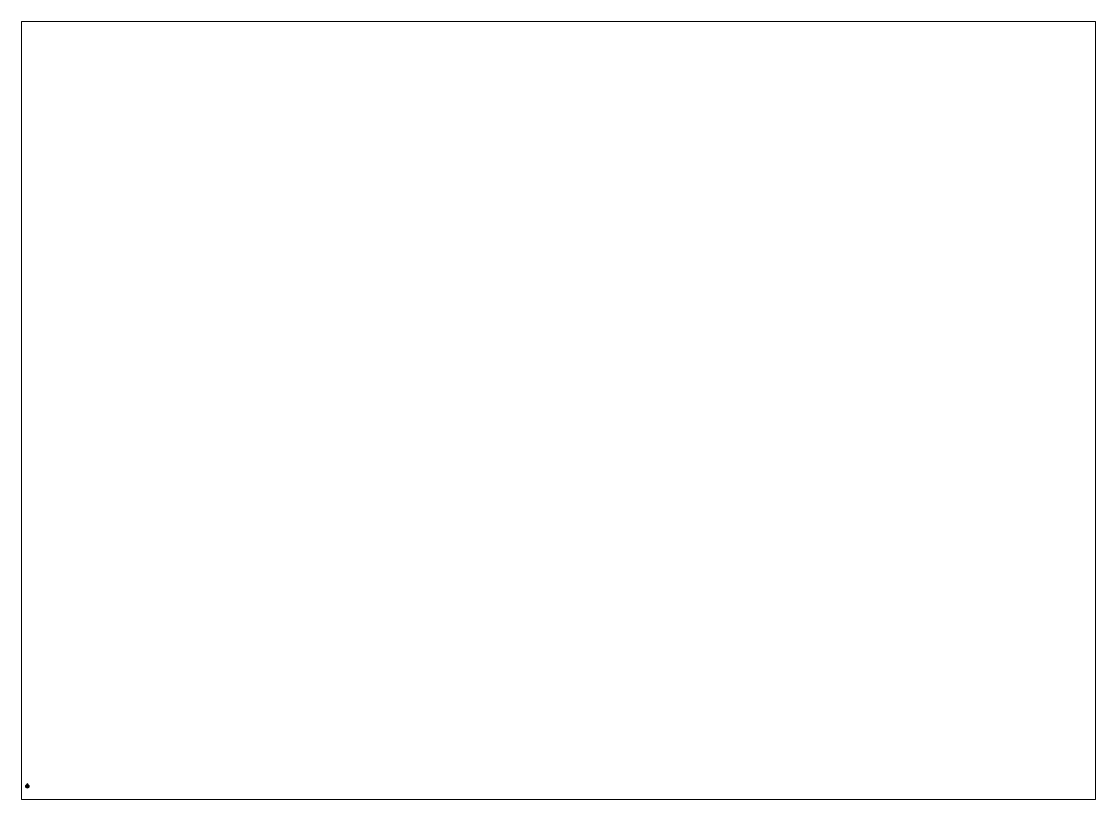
# Paper-space layout 'Layout1' of a CAD drawing. Extents: x 28 to 251, y 20 to 181.
# The model-space entities are those that its viewports show. They can reach past a viewport. Long polylines and large blocks are cut down to what shows.
import ezdxf

# ---------------------------------------------------------------- set-up
doc = ezdxf.new("R2010")
doc.units = 0
doc.layers.get('0').update_dxf_attribs({"linetype": 'CONTINUOUS'})
doc.layers.add('TURRET', color=2, linetype='CONTINUOUS')

msp = doc.modelspace()

# ---------------------------------------------------------------- linework, layer by layer
at = {"layer": 'TURRET'}
for points in [[(-0.55, 0.31), (-0.63, 0), (-0.63, 0, 0.05), (-0.55, 0.31, 0.05)], [(-0.55, 0.31, 0.05), (-0.63, 0, 0.05), (-0.07, -0.21, 0.05), (-0.07, 0.23, 0.05)], [(-0.63, 0), (-0.55, -0.32), (-0.55, -0.32, 0.05), (-0.63, 0, 0.05)], [(-0.63, 0, 0.05), (-0.55, -0.32, 0.05), (-0.07, -0.21, 0.05)], [(-0.54, -0.02, 0.3), (-0.43, 0.25, 0.3), (-0.54, 0.2, 0.3), (-0.59, 0.09, 0.3)], [(-0.54, 0.2, 0.28), (-0.59, 0.09, 0.28), (-0.59, 0.09, 0.3), (-0.54, 0.2, 0.3)], [(-0.59, 0.09, 0.28), (-0.54, -0.02, 0.28), (-0.54, -0.02, 0.3), (-0.59, 0.09, 0.3)], [(-0.32, 0.55), (-0.55, 0.31), (-0.55, 0.31, 0.05), (-0.32, 0.55, 0.05)], [(-0.32, 0.55, 0.05), (-0.55, 0.31, 0.05), (-0.07, 0.23, 0.05)], [(-0.43, 0.25, 0.28), (-0.54, 0.2, 0.28), (-0.54, 0.2, 0.3), (-0.43, 0.25, 0.3)], [(-0.43, -0.07, 0.3), (-0.32, 0.2, 0.3), (-0.43, 0.25, 0.3), (-0.54, -0.02, 0.3)], [(-0.43, 0.11, 0.05), (-0.45, 0.09, 0.05), (-0.45, 0.09, 0.28), (-0.43, 0.11, 0.28)], [(-0.45, 0.09, 0.05), (-0.43, 0.07, 0.05), (-0.43, 0.07, 0.28), (-0.45, 0.09, 0.28)], [(-0.32, 0.2, 0.28), (-0.43, 0.25, 0.28), (-0.43, 0.25, 0.3), (-0.32, 0.2, 0.3)], [(-0.32, -0.02, 0.3), (-0.27, 0.09, 0.3), (-0.32, 0.2, 0.3), (-0.43, -0.07, 0.3)], [(-0.41, 0.09, 0.05), (-0.43, 0.11, 0.05), (-0.43, 0.11, 0.28), (-0.41, 0.09, 0.28)], [(-0.43, 0.07, 0.05), (-0.41, 0.09, 0.05), (-0.41, 0.09, 0.28), (-0.43, 0.07, 0.28)], [(0, 0.63), (-0.32, 0.55), (-0.32, 0.55, 0.05), (0, 0.63, 0.05)], [(0, 0.63, 0.05), (-0.32, 0.55, 0.05), (-0.07, 0.23, 0.05)], [(-0.27, 0.09, 0.28), (-0.32, 0.2, 0.28), (-0.32, 0.2, 0.3), (-0.27, 0.09, 0.3)], [(-0.32, -0.02, 0.28), (-0.27, 0.09, 0.28), (-0.27, 0.09, 0.3), (-0.32, -0.02, 0.3)], [(-0.16, 0.16, 0.75), (-0.16, 0.16, 0.57), (-0.16, 0.01, 0.57), (-0.16, 0.01, 0.75)], [(-0.06, 0.16, 0.75), (-0.06, 0.16, 0.57), (-0.16, 0.16, 0.57), (-0.16, 0.16, 0.75)], [(-0.16, 0.01, 0.57), (-0.16, 0.16, 0.57), (-0.06, 0.16, 0.57), (-0.06, 0.01, 0.57)], [(-0.06, 0.01, 0.75), (-0.06, 0.16, 0.75), (-0.16, 0.16, 0.75), (-0.16, 0.01, 0.75)], [(-0.15, 0.12, 0.47), (-0.16, 0.08, 0.47), (-0.16, 0.08, 0.57), (-0.15, 0.12, 0.57)], [(-0.16, 0.08, 0.47), (-0.15, 0.04, 0.47), (-0.15, 0.04, 0.57), (-0.16, 0.08, 0.57)], [(-0.16, 0.01, 0.75), (-0.16, 0.01, 0.57), (-0.06, 0.01, 0.57), (-0.06, 0.01, 0.75)], [(-0.11, 0.13, 0.47), (-0.15, 0.12, 0.47), (-0.15, 0.12, 0.57), (-0.11, 0.13, 0.57)], [(-0.15, -0.21, 0.53), (-0.14, -0.22, 0.56), (-0.14, 0.05, 0.56), (-0.15, 0.06, 0.53)], [(-0.14, -0.22, 0.5), (-0.15, -0.21, 0.53), (-0.15, 0.06, 0.53), (-0.14, 0.05, 0.5)], [(-0.15, 0.04, 0.47), (-0.11, 0.03, 0.47), (-0.11, 0.03, 0.57), (-0.15, 0.04, 0.57)], [(-0.14, 0.16, 0.7), (-0.13, 0.16, 0.72), (-0.13, 0.18, 0.72), (-0.14, 0.18, 0.7)], [(-0.13, 0.16, 0.68), (-0.14, 0.16, 0.7), (-0.14, 0.18, 0.7), (-0.13, 0.18, 0.68)], [(-0.14, 0.16, 0.61), (-0.13, 0.16, 0.63), (-0.13, 0.18, 0.63), (-0.14, 0.18, 0.61)], [(-0.13, 0.16, 0.59), (-0.14, 0.16, 0.61), (-0.14, 0.18, 0.61), (-0.13, 0.18, 0.59)], [(-0.11, 0.18, 0.67), (-0.13, 0.18, 0.68), (-0.14, 0.18, 0.7), (-0.13, 0.18, 0.72)], [(-0.11, 0.18, 0.58), (-0.13, 0.18, 0.59), (-0.14, 0.18, 0.61), (-0.13, 0.18, 0.63)], [(-0.14, -0.22, 0.56), (-0.11, -0.25, 0.57), (-0.11, 0.03, 0.57), (-0.14, 0.05, 0.56)], [(-0.11, -0.25, 0.49), (-0.14, -0.22, 0.5), (-0.14, 0.05, 0.5), (-0.11, 0.03, 0.49)], [(-0.14, -0.02, 0.61), (-0.13, -0.02, 0.63), (-0.13, 0.01, 0.63), (-0.14, 0.01, 0.61)], [(-0.13, -0.02, 0.59), (-0.14, -0.02, 0.61), (-0.14, 0.01, 0.61), (-0.13, 0.01, 0.59)], [(-0.14, -0.02, 0.7), (-0.13, -0.02, 0.72), (-0.13, 0.01, 0.72), (-0.14, 0.01, 0.7)], [(-0.13, -0.02, 0.68), (-0.14, -0.02, 0.7), (-0.14, 0.01, 0.7), (-0.13, 0.01, 0.68)], [(-0.13, 0.16, 0.72), (-0.11, 0.16, 0.73), (-0.11, 0.18, 0.73), (-0.13, 0.18, 0.72)], [(-0.11, 0.16, 0.67), (-0.13, 0.16, 0.68), (-0.13, 0.18, 0.68), (-0.11, 0.18, 0.67)], [(-0.13, 0.16, 0.63), (-0.11, 0.16, 0.64), (-0.11, 0.18, 0.64), (-0.13, 0.18, 0.63)], [(-0.11, 0.16, 0.58), (-0.13, 0.16, 0.59), (-0.13, 0.18, 0.59), (-0.11, 0.18, 0.58)], [(-0.09, 0.18, 0.68), (-0.11, 0.18, 0.67), (-0.13, 0.18, 0.72), (-0.08, 0.18, 0.7)], [(-0.08, 0.18, 0.7), (-0.13, 0.18, 0.72), (-0.11, 0.18, 0.73), (-0.09, 0.18, 0.72)], [(-0.09, 0.18, 0.59), (-0.11, 0.18, 0.58), (-0.13, 0.18, 0.63), (-0.08, 0.18, 0.61)], [(-0.08, 0.18, 0.61), (-0.13, 0.18, 0.63), (-0.11, 0.18, 0.64), (-0.09, 0.18, 0.63)], [(-0.13, -0.02, 0.63), (-0.11, -0.02, 0.64), (-0.11, 0.01, 0.64), (-0.13, 0.01, 0.63)], [(-0.11, -0.02, 0.58), (-0.13, -0.02, 0.59), (-0.13, 0.01, 0.59), (-0.11, 0.01, 0.58)], [(-0.13, -0.02, 0.72), (-0.11, -0.02, 0.73), (-0.11, 0.01, 0.73), (-0.13, 0.01, 0.72)], [(-0.11, -0.02, 0.67), (-0.13, -0.02, 0.68), (-0.13, 0.01, 0.68), (-0.11, 0.01, 0.67)], [(-0.11, 0.16, 0.73), (-0.09, 0.16, 0.72), (-0.09, 0.18, 0.72), (-0.11, 0.18, 0.73)], [(-0.09, 0.16, 0.68), (-0.11, 0.16, 0.67), (-0.11, 0.18, 0.67), (-0.09, 0.18, 0.68)], [(-0.11, 0.16, 0.64), (-0.09, 0.16, 0.63), (-0.09, 0.18, 0.63), (-0.11, 0.18, 0.64)], [(-0.09, 0.16, 0.59), (-0.11, 0.16, 0.58), (-0.11, 0.18, 0.58), (-0.09, 0.18, 0.59)], [(-0.07, 0.12, 0.47), (-0.11, 0.13, 0.47), (-0.11, 0.13, 0.57), (-0.07, 0.12, 0.57)], [(-0.11, -0.25, 0.57), (-0.08, -0.22, 0.56), (-0.08, 0.05, 0.56), (-0.11, 0.03, 0.57)], [(-0.08, -0.22, 0.5), (-0.11, -0.25, 0.49), (-0.11, 0.03, 0.49), (-0.08, 0.05, 0.5)], [(-0.11, 0.03, 0.47), (-0.07, 0.04, 0.47), (-0.07, 0.04, 0.57), (-0.11, 0.03, 0.57)], [(-0.11, -0.02, 0.64), (-0.09, -0.02, 0.63), (-0.09, 0.01, 0.63), (-0.11, 0.01, 0.64)], [(-0.09, -0.02, 0.59), (-0.11, -0.02, 0.58), (-0.11, 0.01, 0.58), (-0.09, 0.01, 0.59)], [(-0.11, -0.02, 0.73), (-0.09, -0.02, 0.72), (-0.09, 0.01, 0.72), (-0.11, 0.01, 0.73)], [(-0.09, -0.02, 0.68), (-0.11, -0.02, 0.67), (-0.11, 0.01, 0.67), (-0.09, 0.01, 0.68)], [(-0.09, 0.16, 0.72), (-0.08, 0.16, 0.7), (-0.08, 0.18, 0.7), (-0.09, 0.18, 0.72)], [(-0.08, 0.16, 0.7), (-0.09, 0.16, 0.68), (-0.09, 0.18, 0.68), (-0.08, 0.18, 0.7)], [(-0.09, 0.16, 0.63), (-0.08, 0.16, 0.61), (-0.08, 0.18, 0.61), (-0.09, 0.18, 0.63)], [(-0.08, 0.16, 0.61), (-0.09, 0.16, 0.59), (-0.09, 0.18, 0.59), (-0.08, 0.18, 0.61)], [(-0.09, -0.02, 0.63), (-0.08, -0.02, 0.61), (-0.08, 0.01, 0.61), (-0.09, 0.01, 0.63)], [(-0.08, -0.02, 0.61), (-0.09, -0.02, 0.59), (-0.09, 0.01, 0.59), (-0.08, 0.01, 0.61)], [(-0.09, -0.02, 0.72), (-0.08, -0.02, 0.7), (-0.08, 0.01, 0.7), (-0.09, 0.01, 0.72)], [(-0.08, -0.02, 0.7), (-0.09, -0.02, 0.68), (-0.09, 0.01, 0.68), (-0.08, 0.01, 0.7)], [(-0.08, -0.22, 0.56), (-0.07, -0.21, 0.53), (-0.07, 0.06, 0.53), (-0.08, 0.05, 0.56)], [(-0.07, -0.21, 0.53), (-0.08, -0.22, 0.5), (-0.08, 0.05, 0.5), (-0.07, 0.06, 0.53)], [(0.31, 0.55, 0.05), (0, 0.63, 0.05), (-0.07, 0.23, 0.05), (0.07, 0.23, 0.05)], [(-0.07, 0.23, 0.05), (-0.07, 0.23, 0.05), (-0.07, -0.21, 0.05), (-0.07, -0.07, 0.3)], [(0.07, -0.07, 0.3), (0.07, 0.23, 0.05), (-0.07, 0.23, 0.05), (-0.07, -0.07, 0.3)], [(-0.07, 0.12, 0.87), (-0.07, -0.07, 0.6), (-0.07, -0.07, 0.75), (-0.07, 0.12, 0.87)], [(-0.05, 0.12, 0.87), (-0.05, -0.07, 0.6), (-0.07, -0.07, 0.6), (-0.07, 0.12, 0.87)], [(-0.07, 0.11, 0.9), (-0.07, 0.12, 0.87), (-0.07, 0.04, 0.87), (-0.07, 0.05, 0.9)], [(-0.07, 0.12, 0.87), (-0.07, -0.07, 0.75), (-0.07, -0.14, 0.75), (-0.07, 0.04, 0.87)], [(-0.07, 0.12, 0.87), (-0.07, 0.11, 0.9), (-0.05, 0.11, 0.9), (-0.05, 0.12, 0.87)], [(-0.06, 0.08, 0.47), (-0.07, 0.12, 0.47), (-0.07, 0.12, 0.57), (-0.06, 0.08, 0.57)], [(-0.07, 0.08, 0.91), (-0.07, 0.11, 0.9), (-0.07, 0.05, 0.9), (-0.07, 0.08, 0.91)], [(-0.07, 0.11, 0.9), (-0.07, 0.08, 0.91), (-0.05, 0.08, 0.91), (-0.05, 0.11, 0.9)], [(-0.07, 0.08, 0.91), (-0.07, 0.05, 0.9), (-0.05, 0.05, 0.9), (-0.05, 0.08, 0.91)], [(-0.07, 0.04, 0.47), (-0.06, 0.08, 0.47), (-0.06, 0.08, 0.57), (-0.07, 0.04, 0.57)], [(-0.07, 0.05, 0.9), (-0.07, 0.04, 0.87), (-0.05, 0.04, 0.87), (-0.05, 0.05, 0.9)], [(-0.07, 0.04, 0.87), (-0.07, -0.14, 0.75), (-0.05, -0.14, 0.75), (-0.05, 0.04, 0.87)], [(-0.06, 0.01, 0.57), (-0.06, 0.16, 0.57), (-0.06, 0.16, 0.75), (-0.06, 0.01, 0.75)], [(-0.05, 0.12, 0.87), (-0.05, -0.07, 0.75), (-0.05, -0.07, 0.6), (-0.05, 0.12, 0.87)], [(-0.05, 0.12, 0.87), (-0.05, 0.11, 0.9), (-0.05, 0.05, 0.9), (-0.05, 0.04, 0.87)], [(-0.05, 0.04, 0.87), (-0.05, -0.14, 0.75), (-0.05, -0.07, 0.75), (-0.05, 0.12, 0.87)], [(-0.05, 0.11, 0.9), (-0.05, 0.08, 0.91), (-0.05, 0.08, 0.91), (-0.05, 0.05, 0.9)], [(-0.02, 0.84, 0.56), (-0.02, 0.89, 0.84), (0.02, 0.89, 0.84), (0.02, 0.84, 0.56)], [(-0.02, 0.8, 0.57), (-0.02, 0.85, 0.84), (-0.02, 0.89, 0.84), (-0.02, 0.84, 0.56)], [(-0.02, 0.89, 0.84), (-0.02, 0.85, 0.84), (0.02, 0.85, 0.84), (0.02, 0.89, 0.84)], [(-0.02, 0.85, 0.84), (-0.02, 0.8, 0.57), (0.02, 0.8, 0.57), (0.02, 0.85, 0.84)], [(-0.02, 0.66, 0.29), (-0.02, 0.84, 0.56), (0.02, 0.84, 0.56), (0.02, 0.66, 0.29)], [(-0.02, 0.63, 0.32), (-0.02, 0.8, 0.57), (-0.02, 0.84, 0.56), (-0.02, 0.66, 0.29)], [(-0.02, 0.8, 0.57), (-0.02, 0.63, 0.32), (0.02, 0.63, 0.32), (0.02, 0.8, 0.57)], [(-0.02, 0.39, 0.11), (-0.02, 0.66, 0.29), (0.02, 0.66, 0.29), (0.02, 0.39, 0.11)], [(-0.02, 0.38, 0.15), (-0.02, 0.63, 0.32), (-0.02, 0.66, 0.29), (-0.02, 0.39, 0.11)], [(-0.02, 0.63, 0.32), (-0.02, 0.38, 0.15), (0.02, 0.38, 0.15), (0.02, 0.63, 0.32)], [(-0.02, 0.2, 0.07), (-0.02, 0.39, 0.11), (0.02, 0.39, 0.11), (0.02, 0.2, 0.07)], [(-0.02, 0.16, 0.11), (-0.02, 0.38, 0.15), (-0.02, 0.39, 0.11), (-0.02, 0.2, 0.07)], [(-0.02, 0.38, 0.15), (-0.02, 0.16, 0.11), (0.02, 0.16, 0.11), (0.02, 0.38, 0.15)], [(0.31, 0.55), (0, 0.63), (0, 0.63, 0.05), (0.31, 0.55, 0.05)], [(0.02, 0.84, 0.56), (0.02, 0.89, 0.84), (0.02, 0.85, 0.84), (0.02, 0.8, 0.57)], [(0.02, 0.66, 0.29), (0.02, 0.84, 0.56), (0.02, 0.8, 0.57), (0.02, 0.63, 0.32)], [(0.02, 0.39, 0.11), (0.02, 0.66, 0.29), (0.02, 0.63, 0.32), (0.02, 0.38, 0.15)], [(0.02, 0.2, 0.07), (0.02, 0.39, 0.11), (0.02, 0.38, 0.15), (0.02, 0.16, 0.11)], [(0.07, 0.12, 0.87), (0.07, -0.07, 0.6), (0.05, -0.07, 0.6), (0.05, 0.12, 0.87)], [(0.05, 0.12, 0.87), (0.05, 0.11, 0.9), (0.07, 0.11, 0.9), (0.07, 0.12, 0.87)], [(0.05, 0.12, 0.87), (0.05, -0.07, 0.75), (0.05, -0.14, 0.75), (0.05, 0.04, 0.87)], [(0.05, 0.12, 0.87), (0.05, -0.07, 0.6), (0.05, -0.07, 0.75), (0.05, 0.12, 0.87)], [(0.05, 0.11, 0.9), (0.05, 0.12, 0.87), (0.05, 0.04, 0.87), (0.05, 0.05, 0.9)], [(0.05, 0.11, 0.9), (0.05, 0.08, 0.91), (0.07, 0.08, 0.91), (0.07, 0.11, 0.9)], [(0.05, 0.08, 0.91), (0.05, 0.11, 0.9), (0.05, 0.05, 0.9), (0.05, 0.08, 0.91)], [(0.05, 0.08, 0.91), (0.05, 0.05, 0.9), (0.07, 0.05, 0.9), (0.07, 0.08, 0.91)], [(0.05, 0.05, 0.9), (0.05, 0.04, 0.87), (0.07, 0.04, 0.87), (0.07, 0.05, 0.9)], [(0.05, 0.04, 0.87), (0.05, -0.14, 0.75), (0.07, -0.14, 0.75), (0.07, 0.04, 0.87)], [(0.55, 0.31, 0.05), (0.31, 0.55, 0.05), (0.07, 0.23, 0.05)], [(0.63, 0, 0.05), (0.55, 0.31, 0.05), (0.07, 0.23, 0.05), (0.07, -0.21, 0.05)], [(0.07, -0.21, 0.05), (0.07, 0.23, 0.05), (0.07, 0.23, 0.05), (0.07, -0.07, 0.3)], [(0.07, 0.04, 0.87), (0.07, -0.14, 0.75), (0.07, -0.07, 0.75), (0.07, 0.12, 0.87)], [(0.07, 0.12, 0.87), (0.07, -0.07, 0.75), (0.07, -0.07, 0.6), (0.07, 0.12, 0.87)], [(0.07, 0.12, 0.87), (0.07, 0.11, 0.9), (0.07, 0.05, 0.9), (0.07, 0.04, 0.87)], [(0.07, 0.11, 0.9), (0.07, 0.08, 0.91), (0.07, 0.08, 0.91), (0.07, 0.05, 0.9)], [(0.32, -0.02, 0.3), (0.43, 0.25, 0.3), (0.32, 0.2, 0.3), (0.27, 0.09, 0.3)], [(0.32, 0.2, 0.28), (0.27, 0.09, 0.28), (0.27, 0.09, 0.3), (0.32, 0.2, 0.3)], [(0.27, 0.09, 0.28), (0.32, -0.02, 0.28), (0.32, -0.02, 0.3), (0.27, 0.09, 0.3)], [(0.55, 0.31), (0.31, 0.55), (0.31, 0.55, 0.05), (0.55, 0.31, 0.05)], [(0.43, 0.25, 0.28), (0.32, 0.2, 0.28), (0.32, 0.2, 0.3), (0.43, 0.25, 0.3)], [(0.43, -0.07, 0.3), (0.54, 0.2, 0.3), (0.43, 0.25, 0.3), (0.32, -0.02, 0.3)], [(0.43, 0.11, 0.05), (0.41, 0.09, 0.05), (0.41, 0.09, 0.28), (0.43, 0.11, 0.28)], [(0.41, 0.09, 0.05), (0.43, 0.07, 0.05), (0.43, 0.07, 0.28), (0.41, 0.09, 0.28)], [(0.54, 0.2, 0.28), (0.43, 0.25, 0.28), (0.43, 0.25, 0.3), (0.54, 0.2, 0.3)], [(0.54, -0.02, 0.3), (0.59, 0.09, 0.3), (0.54, 0.2, 0.3), (0.43, -0.07, 0.3)], [(0.45, 0.09, 0.05), (0.43, 0.11, 0.05), (0.43, 0.11, 0.28), (0.45, 0.09, 0.28)], [(0.43, 0.07, 0.05), (0.45, 0.09, 0.05), (0.45, 0.09, 0.28), (0.43, 0.07, 0.28)], [(0.59, 0.09, 0.28), (0.54, 0.2, 0.28), (0.54, 0.2, 0.3), (0.59, 0.09, 0.3)], [(0.54, -0.02, 0.28), (0.59, 0.09, 0.28), (0.59, 0.09, 0.3), (0.54, -0.02, 0.3)], [(0.63, 0), (0.55, 0.31), (0.55, 0.31, 0.05), (0.63, 0, 0.05)], [(0.55, -0.32), (0.63, 0), (0.63, 0, 0.05), (0.55, -0.32, 0.05)], [(-0.66, -0.25, 0.4), (-0.66, -0.23, 0.38), (-0.66, -0.25, 0.36), (-0.66, -0.27, 0.38)], [(-0.66, -0.25, 0.36), (-0.66, -0.23, 0.38), (-0.49, -0.23, 0.38), (-0.47, -0.25, 0.36)], [(-0.66, -0.23, 0.38), (-0.66, -0.25, 0.4), (-0.51, -0.25, 0.4), (-0.49, -0.23, 0.38)], [(-0.66, -0.27, 0.38), (-0.66, -0.25, 0.36), (-0.47, -0.25, 0.36), (-0.49, -0.27, 0.38)], [(-0.66, -0.25, 0.4), (-0.66, -0.27, 0.38), (-0.49, -0.27, 0.38), (-0.51, -0.25, 0.4)], [(-0.55, -0.32, 0.05), (-0.32, -0.55, 0.05), (-0.07, -0.21, 0.05)], [(-0.55, -0.32), (-0.32, -0.55), (-0.32, -0.55, 0.05), (-0.55, -0.32, 0.05)], [(-0.54, -0.02, 0.28), (-0.43, -0.07, 0.28), (-0.43, -0.07, 0.3), (-0.54, -0.02, 0.3)], [(-0.49, -0.23, 0.38), (-0.51, -0.25, 0.4), (-0.51, -0.25, 0.7), (-0.49, -0.23, 0.68)], [(-0.49, -0.23, 0.68), (-0.51, -0.25, 0.7), (-0.27, -0.25, 0.7), (-0.29, -0.23, 0.68)], [(-0.51, -0.25, 0.4), (-0.49, -0.27, 0.38), (-0.49, -0.27, 0.68), (-0.51, -0.25, 0.7)], [(-0.51, -0.25, 0.7), (-0.49, -0.27, 0.68), (-0.29, -0.27, 0.68), (-0.27, -0.25, 0.7)], [(-0.47, -0.25, 0.36), (-0.49, -0.23, 0.38), (-0.49, -0.23, 0.68), (-0.47, -0.25, 0.66)], [(-0.47, -0.25, 0.66), (-0.49, -0.23, 0.68), (-0.29, -0.23, 0.68), (-0.31, -0.25, 0.66)], [(-0.49, -0.27, 0.38), (-0.47, -0.25, 0.36), (-0.47, -0.25, 0.66), (-0.49, -0.27, 0.68)], [(-0.49, -0.27, 0.68), (-0.47, -0.25, 0.66), (-0.31, -0.25, 0.66), (-0.29, -0.27, 0.68)], [(-0.43, -0.07, 0.28), (-0.32, -0.02, 0.28), (-0.32, -0.02, 0.3), (-0.43, -0.07, 0.3)], [(-0.32, -0.55, 0.05), (0, -0.63, 0.05), (0.07, -0.21, 0.05), (-0.07, -0.21, 0.05)], [(-0.32, -0.55), (0, -0.63), (0, -0.63, 0.05), (-0.32, -0.55, 0.05)], [(-0.29, -0.23, 0.53), (-0.31, -0.25, 0.51), (-0.31, -0.25, 0.66), (-0.29, -0.23, 0.68)], [(-0.18, -0.23, 0.53), (-0.18, -0.25, 0.51), (-0.31, -0.25, 0.51), (-0.29, -0.23, 0.53)], [(-0.31, -0.25, 0.51), (-0.29, -0.27, 0.53), (-0.29, -0.27, 0.68), (-0.31, -0.25, 0.66)], [(-0.18, -0.25, 0.51), (-0.18, -0.27, 0.53), (-0.29, -0.27, 0.53), (-0.31, -0.25, 0.51)], [(-0.27, -0.25, 0.55), (-0.29, -0.23, 0.53), (-0.29, -0.23, 0.68), (-0.27, -0.25, 0.7)], [(-0.18, -0.25, 0.55), (-0.18, -0.23, 0.53), (-0.29, -0.23, 0.53), (-0.27, -0.25, 0.55)], [(-0.29, -0.27, 0.53), (-0.27, -0.25, 0.55), (-0.27, -0.25, 0.7), (-0.29, -0.27, 0.68)], [(-0.18, -0.27, 0.53), (-0.18, -0.25, 0.55), (-0.27, -0.25, 0.55), (-0.29, -0.27, 0.53)], [(-0.18, -0.22, 0.5), (-0.18, -0.21, 0.53), (0.18, -0.21, 0.53), (0.18, -0.22, 0.5)], [(-0.18, -0.21, 0.53), (-0.18, -0.22, 0.56), (0.18, -0.22, 0.56), (0.18, -0.21, 0.53)], [(-0.18, -0.21, 0.53), (-0.18, -0.28, 0.5), (-0.18, -0.29, 0.53), (-0.18, -0.22, 0.56)], [(-0.18, -0.22, 0.5), (-0.18, -0.25, 0.49), (-0.18, -0.28, 0.5), (-0.18, -0.21, 0.53)], [(-0.18, -0.25, 0.49), (-0.18, -0.22, 0.5), (0.18, -0.22, 0.5), (0.18, -0.25, 0.49)], [(-0.18, -0.22, 0.56), (-0.18, -0.25, 0.57), (0.18, -0.25, 0.57), (0.18, -0.22, 0.56)], [(-0.18, -0.22, 0.56), (-0.18, -0.29, 0.53), (-0.18, -0.28, 0.56), (-0.18, -0.25, 0.57)], [(-0.18, -0.25, 0.57), (-0.18, -0.28, 0.56), (0.18, -0.28, 0.56), (0.18, -0.25, 0.57)], [(-0.18, -0.28, 0.5), (-0.18, -0.25, 0.49), (0.18, -0.25, 0.49), (0.18, -0.28, 0.5)], [(-0.18, -0.28, 0.56), (-0.18, -0.29, 0.53), (0.18, -0.29, 0.53), (0.18, -0.28, 0.56)], [(-0.18, -0.29, 0.53), (-0.18, -0.28, 0.5), (0.18, -0.28, 0.5), (0.18, -0.29, 0.53)], [(-0.13, -0.02, 0.68), (-0.11, -0.02, 0.67), (-0.09, -0.02, 0.72), (-0.14, -0.02, 0.7)], [(-0.14, -0.02, 0.7), (-0.09, -0.02, 0.72), (-0.11, -0.02, 0.73), (-0.13, -0.02, 0.72)], [(-0.13, -0.02, 0.59), (-0.11, -0.02, 0.58), (-0.09, -0.02, 0.63), (-0.14, -0.02, 0.61)], [(-0.14, -0.02, 0.61), (-0.09, -0.02, 0.63), (-0.11, -0.02, 0.64), (-0.13, -0.02, 0.63)], [(-0.11, -0.13, 0.05), (-0.12, -0.14, 0.05), (-0.12, -0.14, 0.5), (-0.11, -0.13, 0.49)], [(-0.12, -0.14, 0.05), (-0.11, -0.15, 0.05), (-0.11, -0.15, 0.49), (-0.12, -0.14, 0.5)], [(-0.11, -0.02, 0.67), (-0.09, -0.02, 0.68), (-0.08, -0.02, 0.7), (-0.09, -0.02, 0.72)], [(-0.11, -0.02, 0.58), (-0.09, -0.02, 0.59), (-0.08, -0.02, 0.61), (-0.09, -0.02, 0.63)], [(-0.1, -0.14, 0.05), (-0.11, -0.13, 0.05), (-0.11, -0.13, 0.49), (-0.1, -0.14, 0.5)], [(-0.11, -0.15, 0.05), (-0.1, -0.14, 0.05), (-0.1, -0.14, 0.5), (-0.11, -0.15, 0.49)], [(-0.1, -0.22, 0.56), (-0.11, -0.25, 0.57), (-0.11, -0.25, 0.75), (-0.1, -0.22, 0.75)], [(-0.1, -0.22, 0.75), (-0.11, -0.25, 0.75), (-0.1, -0.25, 0.75), (-0.09, -0.22, 0.75)], [(-0.11, -0.25, 0.57), (-0.1, -0.28, 0.56), (-0.1, -0.28, 0.75), (-0.11, -0.25, 0.75)], [(-0.11, -0.25, 0.75), (-0.1, -0.28, 0.75), (-0.09, -0.28, 0.75), (-0.1, -0.25, 0.75)], [(-0.07, -0.21, 0.53), (-0.1, -0.22, 0.56), (-0.1, -0.22, 0.75), (-0.07, -0.21, 0.75)], [(-0.1, -0.22, 0.75), (-0.1, -0.22, 0.75), (-0.09, -0.22, 0.75), (-0.07, -0.21, 0.75)], [(-0.09, -0.22, 0.75), (-0.1, -0.25, 0.75), (-0.1, -0.25, 0.77), (-0.09, -0.22, 0.77)], [(-0.09, -0.28, 0.77), (-0.06, -0.22, 0.77), (-0.09, -0.22, 0.77), (-0.1, -0.25, 0.77)], [(-0.1, -0.25, 0.75), (-0.09, -0.28, 0.75), (-0.09, -0.28, 0.77), (-0.1, -0.25, 0.77)], [(-0.1, -0.28, 0.56), (-0.07, -0.29, 0.53), (-0.07, -0.29, 0.75), (-0.1, -0.28, 0.75)], [(-0.1, -0.28, 0.75), (-0.1, -0.28, 0.75), (-0.07, -0.29, 0.75), (-0.09, -0.28, 0.75)], [(-0.07, -0.21, 0.75), (-0.07, -0.21, 0.75), (-0.09, -0.22, 0.75), (-0.06, -0.22, 0.75)], [(-0.06, -0.22, 0.75), (-0.09, -0.22, 0.75), (-0.09, -0.22, 0.77), (-0.06, -0.22, 0.77)], [(-0.06, -0.28, 0.77), (-0.04, -0.25, 0.77), (-0.06, -0.22, 0.77), (-0.09, -0.28, 0.77)], [(-0.09, -0.28, 0.75), (-0.06, -0.28, 0.75), (-0.06, -0.28, 0.77), (-0.09, -0.28, 0.77)], [(-0.07, -0.29, 0.75), (-0.07, -0.29, 0.75), (-0.06, -0.28, 0.75), (-0.09, -0.28, 0.75)], [(-0.07, -0.07, 0.75), (-0.07, -0.07, 0.3), (-0.07, -0.21, 0.05), (-0.07, -0.21, 0.75)], [(0.05, -0.07, 0.6), (0.07, -0.07, 0.3), (-0.07, -0.07, 0.3), (-0.05, -0.07, 0.6)], [(-0.05, -0.07, 0.6), (-0.07, -0.07, 0.3), (-0.07, -0.07, 0.3), (-0.07, -0.07, 0.6)], [(0.07, -0.21, 0.75), (0.05, -0.14, 0.75), (-0.05, -0.14, 0.75), (-0.07, -0.21, 0.75)], [(-0.07, -0.21, 0.75), (-0.05, -0.14, 0.75), (-0.07, -0.14, 0.75), (-0.07, -0.21, 0.75)], [(-0.07, -0.21, 0.75), (-0.07, -0.21, 0.05), (0.07, -0.21, 0.05), (0.07, -0.21, 0.75)], [(-0.04, -0.22, 0.56), (-0.07, -0.21, 0.53), (-0.07, -0.21, 0.75), (-0.04, -0.22, 0.75)], [(-0.07, -0.21, 0.75), (-0.07, -0.21, 0.75), (-0.06, -0.22, 0.75), (-0.04, -0.22, 0.75)], [(-0.07, -0.29, 0.53), (-0.04, -0.28, 0.56), (-0.04, -0.28, 0.75), (-0.07, -0.29, 0.75)], [(-0.07, -0.29, 0.75), (-0.04, -0.28, 0.75), (-0.06, -0.28, 0.75)], [(-0.04, -0.25, 0.75), (-0.06, -0.22, 0.75), (-0.06, -0.22, 0.77), (-0.04, -0.25, 0.77)], [(-0.03, -0.25, 0.75), (-0.04, -0.22, 0.75), (-0.06, -0.22, 0.75), (-0.04, -0.25, 0.75)], [(-0.06, -0.28, 0.75), (-0.04, -0.25, 0.75), (-0.04, -0.25, 0.77), (-0.06, -0.28, 0.77)], [(-0.04, -0.28, 0.75), (-0.03, -0.25, 0.75), (-0.04, -0.25, 0.75), (-0.06, -0.28, 0.75)], [(0.05, -0.07, 0.75), (0.05, -0.07, 0.6), (-0.05, -0.07, 0.6), (-0.05, -0.07, 0.75)], [(0.05, -0.14, 0.75), (0.05, -0.07, 0.75), (-0.05, -0.07, 0.75), (-0.05, -0.14, 0.75)], [(-0.03, -0.25, 0.57), (-0.04, -0.22, 0.56), (-0.04, -0.22, 0.75), (-0.03, -0.25, 0.75)], [(-0.04, -0.28, 0.56), (-0.03, -0.25, 0.57), (-0.03, -0.25, 0.75), (-0.04, -0.28, 0.75)], [(0, -0.63, 0.05), (0.31, -0.55, 0.05), (0.07, -0.21, 0.05)], [(0, -0.63), (0.31, -0.55), (0.31, -0.55, 0.05), (0, -0.63, 0.05)], [(0.04, -0.22, 0.56), (0.03, -0.25, 0.57), (0.03, -0.25, 0.75), (0.04, -0.22, 0.75)], [(0.04, -0.22, 0.75), (0.03, -0.25, 0.75), (0.04, -0.25, 0.75), (0.06, -0.22, 0.75)], [(0.03, -0.25, 0.57), (0.04, -0.28, 0.56), (0.04, -0.28, 0.75), (0.03, -0.25, 0.75)], [(0.03, -0.25, 0.75), (0.04, -0.28, 0.75), (0.06, -0.28, 0.75), (0.04, -0.25, 0.75)], [(0.07, -0.21, 0.53), (0.04, -0.22, 0.56), (0.04, -0.22, 0.75), (0.07, -0.21, 0.75)], [(0.04, -0.22, 0.75), (0.04, -0.22, 0.75), (0.06, -0.22, 0.75), (0.07, -0.21, 0.75)], [(0.06, -0.22, 0.75), (0.04, -0.25, 0.75), (0.04, -0.25, 0.77), (0.06, -0.22, 0.77)], [(0.06, -0.28, 0.77), (0.09, -0.22, 0.77), (0.06, -0.22, 0.77), (0.04, -0.25, 0.77)], [(0.04, -0.25, 0.75), (0.06, -0.28, 0.75), (0.06, -0.28, 0.77), (0.04, -0.25, 0.77)], [(0.04, -0.28, 0.56), (0.07, -0.29, 0.53), (0.07, -0.29, 0.75), (0.04, -0.28, 0.75)], [(0.04, -0.28, 0.75), (0.04, -0.28, 0.75), (0.07, -0.29, 0.75), (0.06, -0.28, 0.75)], [(0.07, -0.07, 0.6), (0.07, -0.07, 0.3), (0.07, -0.07, 0.3), (0.05, -0.07, 0.6)], [(0.07, -0.21, 0.75), (0.07, -0.14, 0.75), (0.05, -0.14, 0.75), (0.07, -0.21, 0.75)], [(0.07, -0.21, 0.75), (0.07, -0.21, 0.75), (0.06, -0.22, 0.75), (0.09, -0.22, 0.75)], [(0.09, -0.22, 0.75), (0.06, -0.22, 0.75), (0.06, -0.22, 0.77), (0.09, -0.22, 0.77)], [(0.09, -0.28, 0.77), (0.1, -0.25, 0.77), (0.09, -0.22, 0.77), (0.06, -0.28, 0.77)], [(0.06, -0.28, 0.75), (0.09, -0.28, 0.75), (0.09, -0.28, 0.77), (0.06, -0.28, 0.77)], [(0.07, -0.29, 0.75), (0.07, -0.29, 0.75), (0.09, -0.28, 0.75), (0.06, -0.28, 0.75)], [(0.07, -0.21, 0.05), (0.07, -0.07, 0.3), (0.07, -0.07, 0.75), (0.07, -0.21, 0.75)], [(0.1, -0.22, 0.56), (0.07, -0.21, 0.53), (0.07, -0.21, 0.75), (0.1, -0.22, 0.75)], [(0.07, -0.21, 0.75), (0.07, -0.21, 0.75), (0.09, -0.22, 0.75), (0.1, -0.22, 0.75)], [(0.31, -0.55, 0.05), (0.55, -0.32, 0.05), (0.07, -0.21, 0.05)], [(0.07, -0.29, 0.53), (0.1, -0.28, 0.56), (0.1, -0.28, 0.75), (0.07, -0.29, 0.75)], [(0.07, -0.29, 0.75), (0.1, -0.28, 0.75), (0.09, -0.28, 0.75)], [(0.1, -0.25, 0.75), (0.09, -0.22, 0.75), (0.09, -0.22, 0.77), (0.1, -0.25, 0.77)], [(0.11, -0.25, 0.75), (0.1, -0.22, 0.75), (0.09, -0.22, 0.75), (0.1, -0.25, 0.75)], [(0.09, -0.28, 0.75), (0.1, -0.25, 0.75), (0.1, -0.25, 0.77), (0.09, -0.28, 0.77)], [(0.1, -0.28, 0.75), (0.11, -0.25, 0.75), (0.1, -0.25, 0.75), (0.09, -0.28, 0.75)], [(0.11, -0.25, 0.57), (0.1, -0.22, 0.56), (0.1, -0.22, 0.75), (0.11, -0.25, 0.75)], [(0.1, -0.28, 0.56), (0.11, -0.25, 0.57), (0.11, -0.25, 0.75), (0.1, -0.28, 0.75)], [(0.18, -0.29, 0.53), (0.18, -0.22, 0.5), (0.18, -0.21, 0.53), (0.18, -0.28, 0.56)], [(0.18, -0.28, 0.56), (0.18, -0.21, 0.53), (0.18, -0.22, 0.56), (0.18, -0.25, 0.57)], [(0.18, -0.28, 0.5), (0.18, -0.25, 0.49), (0.18, -0.22, 0.5), (0.18, -0.29, 0.53)], [(0.18, -0.23, 0.53), (0.18, -0.25, 0.55), (0.31, -0.25, 0.55), (0.29, -0.23, 0.53)], [(0.18, -0.25, 0.51), (0.18, -0.23, 0.53), (0.29, -0.23, 0.53), (0.27, -0.25, 0.51)], [(0.18, -0.25, 0.55), (0.18, -0.27, 0.53), (0.29, -0.27, 0.53), (0.31, -0.25, 0.55)], [(0.18, -0.27, 0.53), (0.18, -0.25, 0.51), (0.27, -0.25, 0.51), (0.29, -0.27, 0.53)], [(0.27, -0.25, 0.51), (0.29, -0.23, 0.53), (0.29, -0.23, 0.38), (0.27, -0.25, 0.36)], [(0.49, -0.23, 0.38), (0.51, -0.25, 0.36), (0.27, -0.25, 0.36), (0.29, -0.23, 0.38)], [(0.29, -0.27, 0.53), (0.27, -0.25, 0.51), (0.27, -0.25, 0.36), (0.29, -0.27, 0.38)], [(0.51, -0.25, 0.36), (0.49, -0.27, 0.38), (0.29, -0.27, 0.38), (0.27, -0.25, 0.36)], [(0.29, -0.23, 0.53), (0.31, -0.25, 0.55), (0.31, -0.25, 0.4), (0.29, -0.23, 0.38)], [(0.47, -0.25, 0.4), (0.49, -0.23, 0.38), (0.29, -0.23, 0.38), (0.31, -0.25, 0.4)], [(0.31, -0.25, 0.55), (0.29, -0.27, 0.53), (0.29, -0.27, 0.38), (0.31, -0.25, 0.4)], [(0.49, -0.27, 0.38), (0.47, -0.25, 0.4), (0.31, -0.25, 0.4), (0.29, -0.27, 0.38)], [(0.31, -0.55), (0.55, -0.32), (0.55, -0.32, 0.05), (0.31, -0.55, 0.05)], [(0.32, -0.02, 0.28), (0.43, -0.07, 0.28), (0.43, -0.07, 0.3), (0.32, -0.02, 0.3)], [(0.43, -0.07, 0.28), (0.54, -0.02, 0.28), (0.54, -0.02, 0.3), (0.43, -0.07, 0.3)], [(0.47, -0.25, 0.7), (0.49, -0.23, 0.68), (0.49, -0.23, 0.38), (0.47, -0.25, 0.4)], [(0.66, -0.25, 0.7), (0.66, -0.23, 0.68), (0.49, -0.23, 0.68), (0.47, -0.25, 0.7)], [(0.49, -0.27, 0.68), (0.47, -0.25, 0.7), (0.47, -0.25, 0.4), (0.49, -0.27, 0.38)], [(0.66, -0.27, 0.68), (0.66, -0.25, 0.7), (0.47, -0.25, 0.7), (0.49, -0.27, 0.68)], [(0.49, -0.23, 0.68), (0.51, -0.25, 0.66), (0.51, -0.25, 0.36), (0.49, -0.23, 0.38)], [(0.66, -0.23, 0.68), (0.66, -0.25, 0.66), (0.51, -0.25, 0.66), (0.49, -0.23, 0.68)], [(0.51, -0.25, 0.66), (0.49, -0.27, 0.68), (0.49, -0.27, 0.38), (0.51, -0.25, 0.36)], [(0.66, -0.25, 0.66), (0.66, -0.27, 0.68), (0.49, -0.27, 0.68), (0.51, -0.25, 0.66)], [(0.66, -0.25, 0.66), (0.66, -0.23, 0.68), (0.66, -0.25, 0.7), (0.66, -0.27, 0.68)]]:
    msp.add_3dface(points, dxfattribs=at)

psp = doc.layouts.get("Layout1")

# ---------------------------------------------------------------- viewports
at = {"layer": '0'}
psp.add_viewport(center=(139.22, 100.81), size=(222.76, 161.29), view_center_point=(210, 148.5), view_height=307.4901, dxfattribs=at)

doc.saveas('drawing.dxf')
